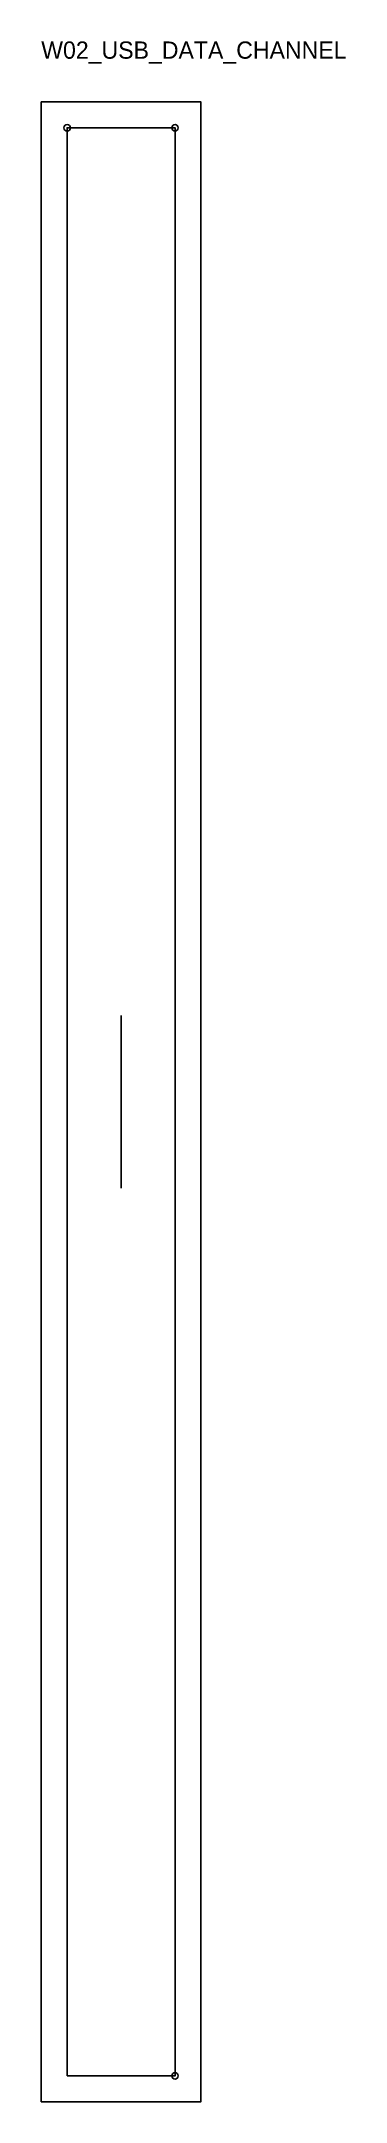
# Model space of a CAD drawing. Header units: millimetres. Extents: x -12 to 129, y -12 to 943.
import ezdxf

# ---------------------------------------------------------------- set-up
doc = ezdxf.new("R2010")
doc.units = ezdxf.units.MM
for name, color, linetype in [('CUT', 1, 'Continuous'), ('GRAIN', 3, 'Continuous'), ('ID', 7, 'Continuous'), ('NOTCH', 2, 'Continuous'), ('SEAM', 5, 'Continuous')]:
    doc.layers.add(name, color=color, linetype=linetype)

msp = doc.modelspace()

# ---------------------------------------------------------------- linework, layer by layer
at = {"layer": 'CUT'}
msp.add_lwpolyline([(-12, -12), (-12, 914.86), (62, 914.86), (62, -12), (-12, -12)], close=True, dxfattribs=at)
at = {"layer": 'GRAIN'}
msp.add_line((25, 411.43), (25, 491.43), dxfattribs=at)
at = {"layer": 'NOTCH'}
for centre in [(0, 902.86), (50, 902.86), (50, 902.86), (50, 0)]:
    msp.add_circle(centre, 1.5, dxfattribs=at)
at = {"layer": 'SEAM'}
msp.add_lwpolyline([(0, 0), (0, 902.86), (50, 902.86), (50, 0)], close=True, dxfattribs=at)

# ---------------------------------------------------------------- texts
at = {"layer": 'ID'}
msp.add_text('W02_USB_DATA_CHANNEL', height=8, dxfattribs=at).set_placement((-12, 934.86))

doc.saveas('drawing.dxf')
